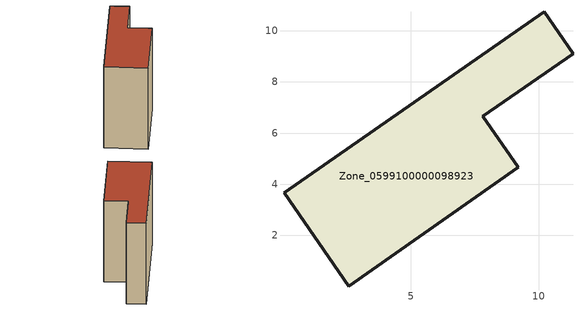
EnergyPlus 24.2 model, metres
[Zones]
Zone_0599100000098923
 floor ground (C_G): 11.34,9.11 7.81,6.66 9.21,4.66 2.56,0.02 0.04,3.68 10.21,10.74 z0
 wall outside (C_F): 7.81,6.66 11.34,9.11 10.21,10.74 0.04,3.68 2.56,0.02 9.21,4.66 7.81,6.66 z0:9.21
 roof outside (C_R): 2.56,0.02 9.21,4.66 7.81,6.66 11.34,9.11 10.21,10.74 0.04,3.68 z9.21
[BUILDING]
Pand.0599100000098923: North Axis=0; Terrain=City; Loads Convergence Tolerance Value=0.04; Temperature Convergence Tolerance Value=0.4; Solar Distribution=FullExterior; Maximum Number of Warmup Days=25; Minimum Number of Warmup Days=1
[Site:Location]
Rotterdam.The.Hague.AP_ZH_NLD Design_Conditions: Latitude=51.96; Longitude=4.45; Time Zone=1; Elevation=-4.5
[SITE:GROUNDTEMPERATURE:BUILDINGSURFACE]
18, 18, 18, 18, 18, 18, 18, 18, 18, 18, 18, 18
[MATERIAL] Thermal Absorptance=0.9; Solar Absorptance=0.7; Visible Absorptance=0.7
Name | Roughness | Thickness | Conductivity | Density | Specific Heat
G.TI.1946 | MediumSmooth | 0.15 | 1 | 540 | 1210
F.TI.1946 | Rough | 0.3 | 0.857143 | 1920 | 840
R.TI.1946 | MediumRough | 0.2 | 0.1 | 1500 | 1000
[CONSTRUCTION]
C_G: G.TI.1946
C_F: F.TI.1946
C_R: R.TI.1946
[ZONE]
Zone_0599100000098923: Type=1; Multiplier=1; Ceiling Height=Autocalculate; Volume=Autocalculate; Floor Area=autocalculate; Part of Total Floor Area=Yes
[ZONEINFILTRATION:DESIGNFLOWRATE]
Infil_Zone_0599100000098923: Zone or ZoneList or Space or SpaceList=Zone_0599100000098923; Schedule=AlwaysOn; Design Flow Rate Calculation Method=Flow/Area; Flow Rate per Floor Area=0.003; Constant Term Coefficient=1; Temperature Term Coefficient=0; Velocity Term Coefficient=0; Velocity Squared Term Coefficient=0
[HVACTEMPLATE:ZONE:IDEALLOADSAIRSYSTEM]
Zone_0599100000098923: Maximum Heating Supply Air Temperature=50; Minimum Cooling Supply Air Temperature=13; Maximum Heating Supply Air Humidity Ratio=0.0156; Minimum Cooling Supply Air Humidity Ratio=0.0077; Heating Limit=NoLimit; Cooling Limit=NoLimit; Dehumidification Control Type=ConstantSensibleHeatRatio; Cooling Sensible Heat Ratio=0.7; Dehumidification Setpoint=60; Humidification Control Type=None; Humidification Setpoint=30; Outdoor Air Method=None; Outdoor Air Flow Rate per Person=0.00944; Outdoor Air Flow Rate per Zone Floor Area=0; Outdoor Air Flow Rate per Zone=0; Demand Controlled Ventilation Type=None; Outdoor Air Economizer Type=NoEconomizer; Heat Recovery Type=None; Sensible Heat Recovery Effectiveness=0.7; Latent Heat Recovery Effectiveness=0.65
[ZONECONTROL:THERMOSTAT]
ThermostatControl_Zone_0599100000098923: Zone or ZoneList=Zone_0599100000098923; Control Type Schedule=DualSetpointControlType; Control 1=Thermostat_Zone_0599100000098923; Temperature Difference Between Cutout And Setpoint=0
[THERMOSTATSETPOINT:DUALSETPOINT]
Thermostat_Zone_0599100000098923: Heating Setpoint Temperature Schedule=HeatingSetpoint_Zone_0599100000098923; Cooling Setpoint Temperature Schedule=CoolingSetpoint_Zone_0599100000098923
[SCHEDULE:COMPACT]
HeatingSetpoint_Zone_0599100000098923: Through: 12/31, For: AllDays, Until: 24:00, 21
CoolingSetpoint_Zone_0599100000098923: Through: 12/31, For: AllDays, Until: 24:00, 24
DualSetpointControlType: Through: 12/31, For: AllDays, Until: 24:00, 4
AlwaysOn: Through: 12/31, For: AllDays, Until: 24:00, 1
